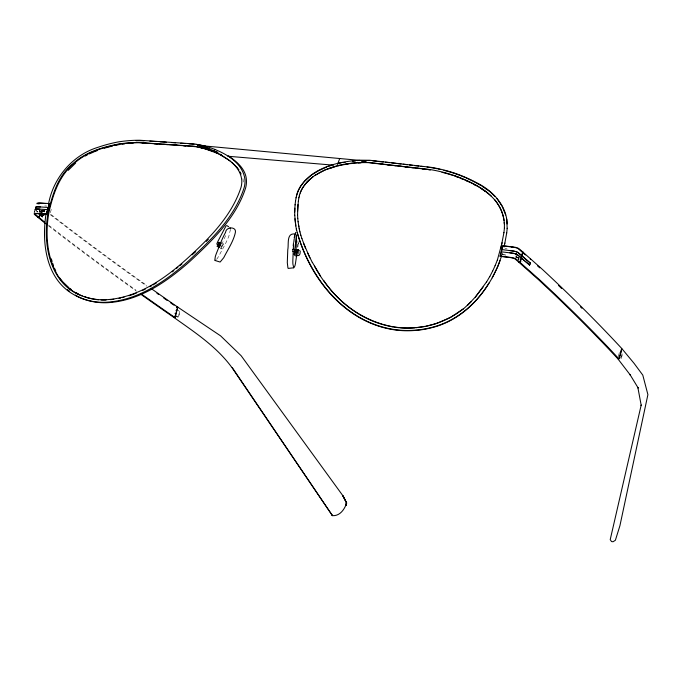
<?xml version="1.0" encoding="UTF-8"?>
<svg xmlns="http://www.w3.org/2000/svg" width="682" height="682" viewBox="0 0 682 682"><rect width="100%" height="100%" fill="white"/><g stroke="black" fill="none" stroke-linecap="round" stroke-linejoin="round"><path stroke-width="0.51" stroke-dasharray="3.41 2.56" d="M297.949 242.536L297.974 240.661M39.164 211.991L39.624 210.235M39.215 212.213L39.377 210.738L40.98 212.085M39.547 212.494L39.709 211.019A61.636 50.8 -50.1 0 1 39.837 210.585M40.212 212.648L40.86 210.209M40.732 212.238L41.193 210.482M41.142 212.128L41.559 210.533L44.986 211.471L43.588 211.429M41.15 212.997L41.781 210.61A1.543 0.435 14.8 0 0 43.938 211.556L44.27 211.582M41.304 213.261L41.934 210.874M41.858 212.332L42.437 210.636L44.202 211.471M43.367 211.394L42.267 211.156L42.651 209.724M42.344 212.707L42.821 210.883M44.296 212.034L44.773 210.209M42.898 211.386L44.518 211.548L44.893 210.116M50.391 212.69L51.644 207.976M176.749 309.475L179.92 311.665L178.411 317.386L179.502 311.648L177.849 310.506M515.788 257.105L516.206 255.511M516.393 257.412L516.709 255.648M518.209 258.87L518.695 257.054M518.618 257.617L518.235 259.049L519.454 259.16M518.397 259.313L518.772 257.881M518.576 259.331L519.582 255.511M518.61 259.399L518.993 257.967L518.167 257.267M618.54 355.876L619.716 351.042M622.069 353.736L620.808 358.502L621.276 358.57L622.785 352.841L622.316 352.782M502.012 254.753L502.549 252.809M225.606 235.614L223.432 240.737M222.673 242.434L223.057 241.59M221.19 248.401L223.116 244.301L222.298 243.397M516.283 257.233L517.595 257.285M216.612 259.322L217.021 258.802A17.348 9.19 -72.1 0 0 218.794 256.057L224.182 246.142A55.43 29.369 -72.1 0 0 228.888 236.117L230.516 229.101M518.942 258.018L517.953 258.052A1.543 0.435 14.8 0 0 518.397 257.464M517.51 257.395L516.965 257.446M44.756 205.921L46.708 206.049M44.918 211.693L42.293 211.522L44.381 212.238M517.408 257.6L518.473 257.89L517.382 257.881M504.97 248.632L507.076 248.887M501.901 254.105L506.735 254.898L505.933 255.136A5.797 1.628 14.8 0 1 504.62 255.034M501.628 254.676L503.623 254.923M517.485 257.83L518.022 257.472M220.644 243.508L223.116 244.301M42.992 211.301L44.262 211.258L42.293 210.823M175.24 315.203L178.411 317.386M174.822 315.178L177.993 317.369M51.218 214.642L64.679 225.034A3263.754 914.519 14.8 0 0 146.98 285.588M50.144 214.557L63.605 224.949A3265.024 914.877 14.8 0 0 146.783 286.125M48.456 225.069L61.926 235.46A3263.754 914.519 14.8 0 0 135.854 290.063M48.78 226.066L60.851 235.384A3265.024 914.877 14.8 0 0 136.477 291.197M38.644 204.378L39.215 204.856M42.429 210.457L43.767 211.573A9.301 2.609 14.8 0 1 43.955 210.576M39.599 210.764L41.201 212.111M35.933 210.354L37.987 212.076M35.703 210.337L37.757 212.051M41.559 210.533L42.267 211.156M619.35 356.49L621.276 358.57M222.417 242.826L223.432 243.96L221.07 248.973L220.064 247.839M242.98 178.658L243.21 180.935A25.899 21.671 -36.1 0 1 243.193 183.236M221.676 245.537A1.194 0.98 -48 0 1 221.624 246.108M221.497 246.381A1.194 0.98 -48 0 1 220.798 246.969M221.113 246.432A0.955 0.784 -48 0 1 220.704 246.705M516.163 257.515A1.543 0.435 14.8 0 1 515.933 256.969A1.543 0.435 14.8 0 1 517.365 257.071M43.358 210.576A1.543 0.435 14.8 0 1 44.518 211.548M521.773 261.215A9.301 2.609 14.8 0 1 522.139 261.402M175.393 310.898A61.636 46.726 -55.4 0 1 175.521 310.463M174.703 313.515A61.678 46.76 -55.4 0 1 174.814 313.081"/><path stroke-width="1.02" d="M504.39 228.376L504.416 223.832M507.178 228.589L506.726 219.101M294.667 212L295.11 204.643M294.837 208.18L294.701 215.521M297.54 211.599L298.358 201.096M228.632 226.739L226.739 225.529M298.426 243.772L298.46 242.886M293.217 251.206L292.842 260.49A18.849 8.218 83.4 0 0 292.902 264.053L293.746 267.796L294.863 266.04A17.348 7.562 83.4 0 0 295.502 263.184L296.704 254.966M297.94 204.557L297.565 215.035M296.124 249.16L296.474 235.64M294.675 249.544L294.206 254.736L295.332 255.869L298.997 255.46L299.986 253.96L300.259 250.985M298.418 249.714L298.034 253.96L294.36 254.377L294.743 250.132L298.418 249.714L299.313 250.635M294.914 248.47L296.568 234.889M293.209 245.716L293.516 242.894M503.904 232.767L504.416 228.223M506.675 233.159L507.22 228.291M295.059 204.941L295.528 201.096M46.112 213.389C41.525 241.897 45.575 278.401 73.162 294.24A96.443 70.792 -79.3 0 0 84.832 299.509L88.771 300.677M294.223 237.43L295.707 232.366M295.485 201.395L296.107 197.533M298.332 201.241L298.912 197.635M501.27 256.492L500.136 256.151L502.898 245.725L511.389 246.748M503.93 232.613L500.835 248.64M504.808 243.389L506.717 232.86M34.347 212.4L34.714 210.653M294.368 237.941L294.888 235.827M502.08 242.741L497.366 260.055M504.024 246.986L504.851 243.09M216.671 152.009L216.825 151.31M46.743 214.105L49.3 203.568L46.743 214.105L46.044 214.182M296.065 197.831L296.517 195.743M298.895 197.789L299.304 195.939M296.465 196.041L297.48 192.52A27.817 20.639 -46.9 0 1 301.188 185.325C312.91 168.897 333.924 162.836 353.071 160.79A134.226 102.402 -37.5 0 1 361.17 160.202L369.729 160.253L430.99 167.32A169.034 143.024 -27.8 0 1 454.476 173.092A160.568 137.747 -21.5 0 1 476.113 182.486C492.302 190.252 506.59 205.163 507.186 223.969M299.279 196.084L299.458 195.265M38.004 203.475L38.883 203.236A18.303 5.132 14.8 0 1 41.892 203.321L45.66 203.551M500.187 256.244L502.898 245.725M39.965 213.594L38.959 217.388L37.86 217.285M42.975 214.915L38.703 213.739L42.386 216.816C41.585 215.265 44.697 214.958 42.676 214.711M49.488 203.671L46.674 214.225L39.121 213.747A18.303 5.132 14.8 0 0 36.12 213.662L35.251 213.901A13.776 3.862 14.8 0 0 35.882 214.804L44.313 221.872M140.662 294.172A3265.024 914.877 14.8 0 0 173.867 317.428L174.89 317.48L177.652 307.045A3263.754 914.519 14.8 0 1 151.191 288.563M176.757 307.096L177.789 307.139L175.027 317.573L174.004 317.531A61.678 46.76 -55.4 0 1 174.166 316.661M501.006 254.821L500.579 256.406L508.729 257.387A18.303 5.132 14.8 0 1 512.276 257.915L513.998 258.393A13.776 3.862 14.8 0 1 515.635 259.39L538.575 279.756A3263.754 914.519 14.8 0 1 617.704 358.63L618.958 358.877A61.678 54.151 -42.8 0 0 620.33 354.563L620.901 352.381A61.636 54.108 -42.8 0 0 621.711 348.442L634.038 363.301L642.794 375.117L647.9 394.622L619.912 525.754L615.386 540.263L613.033 541.747L611.549 541.568L610.211 539.65L641.199 405.023L641.251 405.577L637.849 387.427L638.19 388.032L629.921 374.452L630.296 375.015L617.79 358.715M199.468 145.769L209.161 148.727L218.035 152.7M48.601 203.671C53.384 177.797 72.607 155.112 97.858 147.338A160.568 102.914 -48 0 1 118.557 141.873A169.034 115.855 -46.8 0 1 139.793 140.253L194.762 143.987L202.281 145.436A134.226 103.332 -36.7 0 1 209.502 147.448C224.659 152.632 243.124 162.359 245.026 180.108A27.817 23.273 -36.1 0 1 244.182 187.567C234.574 217.549 210.798 240.175 188.368 261.061C165.121 281.615 137.5 300.805 105.429 302.288A101.703 78.541 -77 0 1 87.347 300.233M296.636 195.308L297.437 192.818A27.817 20.639 -46.9 0 1 301.137 185.623L304.624 181.182L311.163 175.291M299.432 195.41L300.199 192.955A25.899 19.224 -46.9 0 1 303.652 186.254M46.819 211.812L49.436 203.79M501.688 255.724L497.749 266.645L492.225 277.847M337.564 164.49L339.687 158.522M495.141 265.699L497.391 259.91M500.068 260.592C488.602 291.529 464.365 319.875 431.263 327.82A96.443 92.368 -71.9 0 1 414.844 330.48L411.63 330.676A101.703 95.361 -70.6 0 1 389.558 329.005C341.58 319.329 308.042 275.11 296.534 229.698M492.592 271.24L495.158 265.554M214.242 150.841L214.924 149.367M217.967 241.223L225.989 225.955M489.727 276.67L492.617 271.095M516.163 254.105A14.194 3.981 14.8 0 1 517.868 255.145L529.582 265.025L530.545 263.209L518.661 252.979A14.279 3.998 14.8 0 0 516.947 251.939L515.771 251.573M529.351 265L530.545 263.209M202.614 146.596L203.04 145.82L366.328 160.995L362.909 160.679M204.293 147.082L204.694 146.681L208.897 148.633M486.564 281.981L489.753 276.525M204.14 147.039L204.472 146.511M201.062 145.641L197.371 145.3L200.585 146.05M475.286 297.216L486.581 281.837M489.037 282.962C476.113 304.257 455.84 321.572 431.305 327.522A96.443 92.368 -71.9 0 1 414.886 330.182L411.672 330.378A101.703 95.361 -70.6 0 1 389.61 328.707C342.517 319.338 309.875 276.568 297.164 232.494M304.112 185.845L305.135 184.438M483.069 287.071L475.303 297.071L467.358 305.536M305.161 184.285L308.741 180.321L315.297 175.027M68.209 170.364L75.668 163.024M206.314 241.428L208.351 239.322M306.849 182.409L310.08 179.247M470.989 301.845L463.479 308.869L455.951 314.189M192.102 254.846L195.717 251.675M176.527 268.393L177.891 267.25M179.69 265.792L181.941 263.951M312.987 176.621L306.891 182.111L303.626 186.399A25.899 19.224 -46.9 0 0 300.182 193.1M172.282 271.837L173.782 270.66M463.504 308.724L450.461 317.454L436.616 323.464M311.989 174.72L318.289 170.909L326.695 167.022M153.066 284.974L153.885 284.462M215.657 260.217L214.83 260.064L215.265 256.841A18.849 9.983 -72.1 0 1 216.407 253.389L220.84 242.408A55.43 29.369 -72.1 0 1 225.546 232.392C225.998 226.441 236.842 226.398 235.358 232.579C233.338 241.641 227.831 249.484 223.756 257.66L220.133 262.05L215.026 260.481M315.28 175.172L325.698 169.63M316.064 174.839L317.693 173.859M154.669 284.01L156.229 283.115M455.039 314.658C442.933 322.177 429.012 326.669 414.792 327.692A98.421 92.283 -70.6 0 1 390.402 326.269C363.208 320.566 339.048 303.379 323.635 280.387M149.963 286.738L151.515 285.86M85.344 155.982L87.39 154.848M317.71 173.714C330.779 165.99 346.064 163.134 361.068 162.495A128.25 102.863 -35.3 0 1 368.911 162.529L430.351 169.596A165.496 140.023 -27.8 0 1 453.334 175.248C474.604 182.793 499.77 194.805 503.921 219.621M142.76 290.336L145.198 289.219M35.438 209.212L35.276 209.417A14.194 3.981 14.8 0 0 35.438 209.724M89.342 153.885L93.443 152.129M296.048 250.021L296.491 249.842M326.022 169.639L338.357 165.649L350.548 163.501A128.898 98.336 -37.5 0 1 358.425 162.768L361.051 162.648A128.25 102.863 -35.3 0 1 368.894 162.674L430.325 169.75M133.084 294.385L136.298 293.124M94.261 151.779L97.219 150.637M328.374 166.391L328.869 166.212M329.798 168.318L334.027 166.945M129.009 295.783L132.274 294.667M329.594 165.973L331.051 165.479M35.805 206.987L36.717 206.851M435.781 323.762L426.267 326.243M104.278 148.216L112.402 146.033M122.376 297.625L124.047 297.207M35.319 209.135L35.796 209.127M35.66 209.152L35.038 209.391A14.279 3.998 14.8 0 0 35.2 209.698M338.332 165.794L339.781 165.47M114.431 145.539L119.512 144.524M119.018 298.375L120.705 298.034M425.398 326.439L415.909 327.718M345.297 164.405L347.905 164.004M337.974 163.339L341.06 162.921M343.114 162.631L345.169 162.35M352.372 161.361L355.45 160.935M357.513 160.654L359.567 160.372M35.592 209.084L36.299 209.084A19.991 5.601 14.8 0 1 39.846 209.169M113.834 299.296L110.458 299.662M295.306 234.054C286.048 232.502 288.998 244.335 287.77 249.765L287.301 262.63L287.932 267.992L288.213 268.41L293.746 267.796M42.582 215.282L43.367 215.069M35.754 209.059L36.129 209.033A20.451 5.729 14.8 0 1 39.752 209.118L47.697 209.664M43.341 215.333L43.512 215.316A9.301 2.609 14.8 0 0 42.386 216.816M358.4 162.913L361.025 162.793M363.625 161.054L361.511 161.148L362.057 160.602L362.568 161.105M43.119 215.333L43.972 215.29L43.145 215.009M177.652 307.045L176.621 307.002A61.636 46.726 -55.4 0 0 176.476 307.429M369.687 160.543L361.119 160.5A134.226 102.402 -37.5 0 0 359.32 160.585M144.03 140.824L141.217 140.688A169.034 115.855 -46.8 0 0 135.999 140.765M142.154 143.032L145.863 143.22M49.3 203.568L41.431 203.074A20.025 5.609 14.8 0 0 37.894 202.989L36.871 203.33A14.203 3.981 14.8 0 0 37.195 203.867M48.277 207.481L40.315 206.936A20.434 5.729 14.8 0 0 36.7 206.851M46.674 211.804L47.305 211.838M46.547 214.003L38.678 213.5A20.025 5.609 14.8 0 0 35.132 213.423L34.109 213.756A14.203 3.981 14.8 0 0 34.765 214.694L45.72 223.705M149.844 141.14L156.025 141.541M160.142 141.805L166.323 142.206M171.472 142.538L175.589 142.802M154.123 143.732L157.269 143.936M163.552 144.337L167.746 144.61M297.182 249.765L297.889 249.817M180.739 143.203L184.856 143.527M188.974 143.851L194.123 144.26M175.078 145.078L177.184 145.249M183.492 145.743L185.598 145.914M191.906 146.408L195.061 146.656M227.882 156.246L333.626 165.18M521.807 251.82L522.915 251.922A61.636 50.8 -50.1 0 1 522.088 255.852L521.517 258.035A61.678 50.835 -50.1 0 1 520.153 262.357L519.053 262.255M39.709 214.574L40.929 214.694A1.543 0.435 14.8 0 0 42.932 215.376M518.712 261.973L519.82 262.076A61.678 50.835 -50.1 0 0 521.184 257.753L521.756 255.571A61.636 50.8 -50.1 0 0 522.574 251.641M372.824 160.875L376.993 161.319M379.081 161.54L383.258 161.984M385.347 162.205L389.524 162.648M374.299 163.382L376.328 163.595M381.391 164.132L383.42 164.345M387.47 164.78L389.499 164.993M42.506 214.472C45.523 215.035 39.888 214.472 42.864 215.026M391.613 162.87L395.807 163.373M397.904 163.62L401.05 163.987M403.139 164.234L407.333 164.737M409.43 164.984L412.576 165.351M414.673 165.598L418.867 166.093M420.965 166.348L423.053 166.596M393.608 165.47L395.671 165.709M399.797 166.203L401.86 166.442M404.963 166.809L407.026 167.056M411.152 167.542L413.215 167.789M417.341 168.275L419.404 168.522M503.342 245.972L511.491 246.952M501.841 249.586L510.358 250.652A20.434 5.729 14.8 0 1 514.629 251.266L514.91 251.326M501.287 251.811L509.786 252.834A19.991 5.601 14.8 0 1 513.981 253.474L514.612 253.559M500.136 256.151L508.636 257.174A20.025 5.609 14.8 0 1 512.838 257.813L515.029 258.452A14.203 3.981 14.8 0 1 516.734 259.484L539.709 279.884A3265.024 914.877 14.8 0 1 618.872 358.783A61.678 54.151 -42.8 0 0 620.245 354.478L620.816 352.296A61.636 54.108 -42.8 0 0 621.626 348.357A3265.024 914.877 14.8 0 0 542.463 269.45L519.488 249.058A14.203 3.981 14.8 0 0 517.791 248.018L515.601 247.387M427 167.107L429.958 167.491M422.508 168.889L424.451 169.136M428.356 169.639L430.308 169.895M618.796 356.336L619.265 356.405M196.177 144.422L199.008 144.891M363.029 160.739L364.972 161.029M42.702 214.796L41.969 214.617M42.574 215.333L41.892 215.205M199.792 145.044L201.352 145.343M43.307 214.983L41.662 215.06M42.301 215.231L41.611 215.128M514.245 253.525L515.115 253.678M203.151 145.743L203.696 145.871A134.226 103.332 -36.7 0 1 205.333 146.272M515.081 251.402L515.686 251.505M202.409 148.045L200.806 147.602A128.25 95.719 -41.7 0 0 193.969 146.272L138.881 142.512A165.496 113.434 -46.8 0 0 118.097 144.098C101.916 147.338 85.122 152.214 72.821 163.808C57.91 175.768 52.531 194.626 48.2 212.4C42.045 244.011 49.922 286.755 85.335 296.994M515.328 251.462L516.138 251.624M514.748 253.636L516.265 254.062M201.702 147.824L204.54 148.616M199.69 145.82L201.471 146.28L201.829 145.709L202.025 146.417M385.313 325.203L390.377 326.414A98.421 92.283 -70.6 0 0 393.361 326.959M203.125 148.182L218.999 153.868L230.064 160.892M382.611 324.462L384.529 325.016M515.2 253.755L515.95 253.934M86.392 299.986L86.247 299.944A96.443 70.792 -79.3 0 1 75.327 295.11M221.48 243.133L219.007 242.34L217.081 246.441L219.553 247.234M381.656 324.189C352.074 315.485 328.92 292.672 314.436 266.065M516.172 251.692L516.743 251.931A14.194 3.981 14.8 0 1 518.439 252.962L530.323 263.184M453.308 175.402C466.948 180.38 480.742 186.433 491.526 196.382M84.628 296.781L86.213 297.309A98.421 76.009 -77 0 0 98.549 299.782M212.955 151.31L210.738 150.509A128.898 99.231 -36.7 0 0 203.833 148.403M455.303 176.271L458.781 177.533M41.832 215.12L40.042 214.856L39.3 217.669L38.192 217.567A61.678 50.835 -50.1 0 1 38.269 217.132M460.572 178.275L462.362 179.008M214.412 151.941C226.415 157.371 240.601 166.007 241.786 180.5A25.899 21.671 -36.1 0 1 241.002 187.448C231.42 216.654 208.573 239.135 186.357 259.313C163.782 279.569 136.673 298.179 105.395 299.773A98.421 76.009 -77 0 1 85.514 297.079M516.675 247.924L515.038 247.489A18.303 5.132 14.8 0 0 514.475 247.387M515.924 253.994L516.385 254.122A14.279 3.998 14.8 0 1 518.098 255.162L529.582 265.025M82.3 295.903C49.471 283.533 43.307 242.945 48.942 212.486C53.23 193.1 60.221 172.998 77.117 160.978C88.984 151.43 104.15 147.303 118.804 144.311A165.496 113.434 -46.8 0 1 139.588 142.726L194.685 146.485A128.25 95.719 -41.7 0 1 201.522 147.824M465.9 180.542L468.517 181.744M473.427 184.208L476.13 185.692M75.6 292.416L78.336 293.925M476.062 182.785L481.108 185.632M220.67 154.209L221.531 154.737M481.927 186.143L490 191.693L494.97 196.416M481.807 189.076L483.402 190.082M229.945 227.814L230.337 228.248M177.789 307.139L220.593 335.851L241.155 355.74L343.396 496.428L346.644 503.128C344.495 509.377 339.968 516.138 332.458 515.669L331.776 514.765M174.004 317.531C195.026 332.484 217.004 346.882 232.315 368.11L332.458 515.669L232.221 367.555M228.496 155.948C237.029 161.711 246.125 169.409 246.449 180.542A27.817 23.273 -36.1 0 1 245.605 188.002C235.998 217.976 212.213 240.61 189.792 261.496C166.536 282.05 138.915 301.239 106.852 302.723A101.703 78.541 -77 0 1 88.771 300.668M484.203 190.585L485.396 191.454M486.675 192.392L488.022 193.398M69.564 288.179L71.243 289.466M67.458 289.603L69.547 291.214M518.397 248.964L518.968 249.442M519.675 250.038L521.099 251.223M523.077 252.886L525.49 254.906M231.633 162.145L237.558 167.951M68.729 287.531L62.514 281.555L59.325 277.48M530.238 259.151L530.698 259.569M537.45 265.767L539.701 267.83M496.931 198.556L502.225 206.399L505.677 214.949M494.663 199.63C499.514 205.597 503.086 212.801 504.015 220.474M238.027 168.599L238.964 169.895M320.557 276.142L312.339 262.357M312.322 262.51L307.659 252.996M309.892 257.864L303.635 243.363M240.141 171.924L241.087 174.038M54.5 268.248L55.762 271.129M305.536 248.359L301.887 238.453M52.65 263.261L53.511 265.673M300.839 235.137L301.862 238.598M51.329 258.828L52.122 261.487M299.944 231.778L300.822 235.281M296.389 229.058L296.491 229.987M299.185 228.41L299.927 231.923M299.517 230.09L298.571 225.051M298.861 226.893L298.094 221.684M296.346 229.348L294.931 218.717M295.707 225.938L294.743 215.222M504.041 220.329L504.399 223.977M504.186 222.375L504.373 224.122M297.77 218.3L298.077 221.838M297.591 214.881L297.744 218.445M219.843 245.742A0.955 0.784 -48 0 1 218.828 245.017A0.955 0.784 -48 0 1 219.988 244.045A0.955 0.784 -48 0 1 220.405 245.273M220.013 245.58A0.955 0.784 -48 0 1 218.777 245.111A0.955 0.784 -48 0 1 219.868 243.977A0.955 0.784 -48 0 1 220.354 245.222M220.047 245.699A1.194 0.98 -48 0 1 218.572 245.384A1.194 0.98 -48 0 1 219.306 243.815A1.194 0.98 -48 0 1 220.661 244.403M220.61 244.974A1.194 0.98 -48 0 1 220.482 245.256M293.303 249.143A55.43 24.168 83.4 0 1 293.567 244.71M293.814 242.11A55.43 24.168 83.4 0 1 294.232 238.768M297.863 244.318A55.43 24.168 83.4 0 1 297.676 246.978M511.398 246.756A20.025 5.609 14.8 0 1 515.601 247.378M509.769 252.8A20.451 5.729 14.8 0 1 514.058 253.44M517.348 248.299A13.776 3.862 14.8 0 1 517.766 248.546M511.5 246.961A18.303 5.132 14.8 0 1 513.606 247.242M510.366 250.661A19.991 5.601 14.8 0 1 514.56 251.291M414.767 327.829A98.421 92.283 -70.6 0 1 400.411 327.829M399.396 327.744A98.421 92.283 -70.6 0 1 394.358 327.121M454.442 173.39A160.568 137.747 -21.5 0 1 460.035 175.436M460.955 175.794A160.568 137.747 -21.5 0 1 465.516 177.687M466.42 178.079A160.568 137.747 -21.5 0 1 475.209 182.333M430.947 167.61A169.034 143.024 -27.8 0 1 436.966 168.735M437.963 168.94A169.034 143.024 -27.8 0 1 439.941 169.375M443.863 170.312A169.034 143.024 -27.8 0 1 454.434 173.39M350.522 163.646A128.898 98.336 -37.5 0 1 352.279 163.441M441.97 172.29A165.496 140.023 -27.8 0 1 452.362 175.24M199.979 147.542A128.25 95.719 -41.7 0 1 201.48 147.866M122.163 144.141A165.496 113.434 -46.8 0 1 124.806 143.808M130.04 143.305A165.496 113.434 -46.8 0 1 133.143 143.109M106.102 300.003A98.421 76.009 -77 0 1 101.064 299.961M35.788 207.516A14.279 3.998 14.8 0 1 35.626 207.209L36.879 206.902A19.991 5.601 14.8 0 1 40.417 206.987M558.558 285.528A3263.754 914.519 14.8 0 1 561.627 288.469M580.399 306.781A3263.754 914.519 14.8 0 1 581.865 308.247M174.89 317.48A3263.754 914.519 14.8 0 1 140.867 293.635M173.867 317.428A61.678 46.76 -55.4 0 1 173.944 317.002M174.029 305.212A3265.024 914.877 14.8 0 1 170.594 302.825M167.158 300.438A3265.024 914.877 14.8 0 1 163.74 298.051M158.625 294.471A3265.024 914.877 14.8 0 1 156.92 293.277M44.134 213.773A1.543 0.435 14.8 0 1 44.057 213.867M292.885 249.373L292.8 251.522L294.615 251.3L294.701 249.348L292.885 249.373M346.55 502.711L345.8 505.43L346.55 502.711L342.705 495.524L346.644 503.128L345.962 505.174L346.55 502.711M217.541 242.178L216.757 244.062L218.419 244.608L219.289 242.528L217.541 242.178M204.191 146.374L203.841 146.945L203.04 145.82L204.191 146.374M296.423 252.903A0.955 0.784 -48.6 0 0 297.113 251.436A0.955 0.784 -48.6 0 0 295.621 251.794A0.955 0.784 -48.6 0 0 296.423 252.903M296.312 253.005A1.194 0.972 -48.6 0 0 297.19 251.172A1.194 0.972 -48.6 0 0 295.323 251.624A1.194 0.972 -48.6 0 0 296.312 253.005"/></g></svg>
